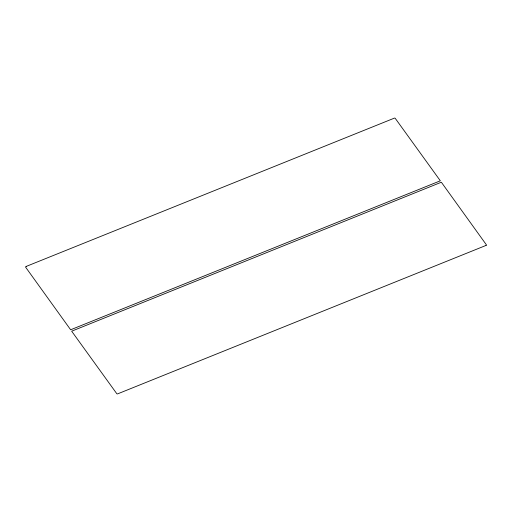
<?xml version="1.0" encoding="UTF-8"?>
<svg xmlns="http://www.w3.org/2000/svg" width="512" height="512" viewBox="0 0 512 512"><rect width="100%" height="100%" fill="white"/><g stroke="black" fill="none" stroke-linecap="round" stroke-linejoin="round"><path stroke-width="0.77" d="M26.24 266.406L25.92 266.598A0.653 0.493 2 0 0 25.67 267.251L70.65 329.773L440.333 180.806L395.232 118.336A0.653 0.493 2 0 0 394.368 118.131L26.24 266.406M486.08 245.402L117.632 393.869A0.653 0.493 2 0 1 116.768 393.664L71.667 331.194L441.35 182.227L486.33 244.749A0.653 0.493 2 0 1 486.08 245.402"/></g></svg>
